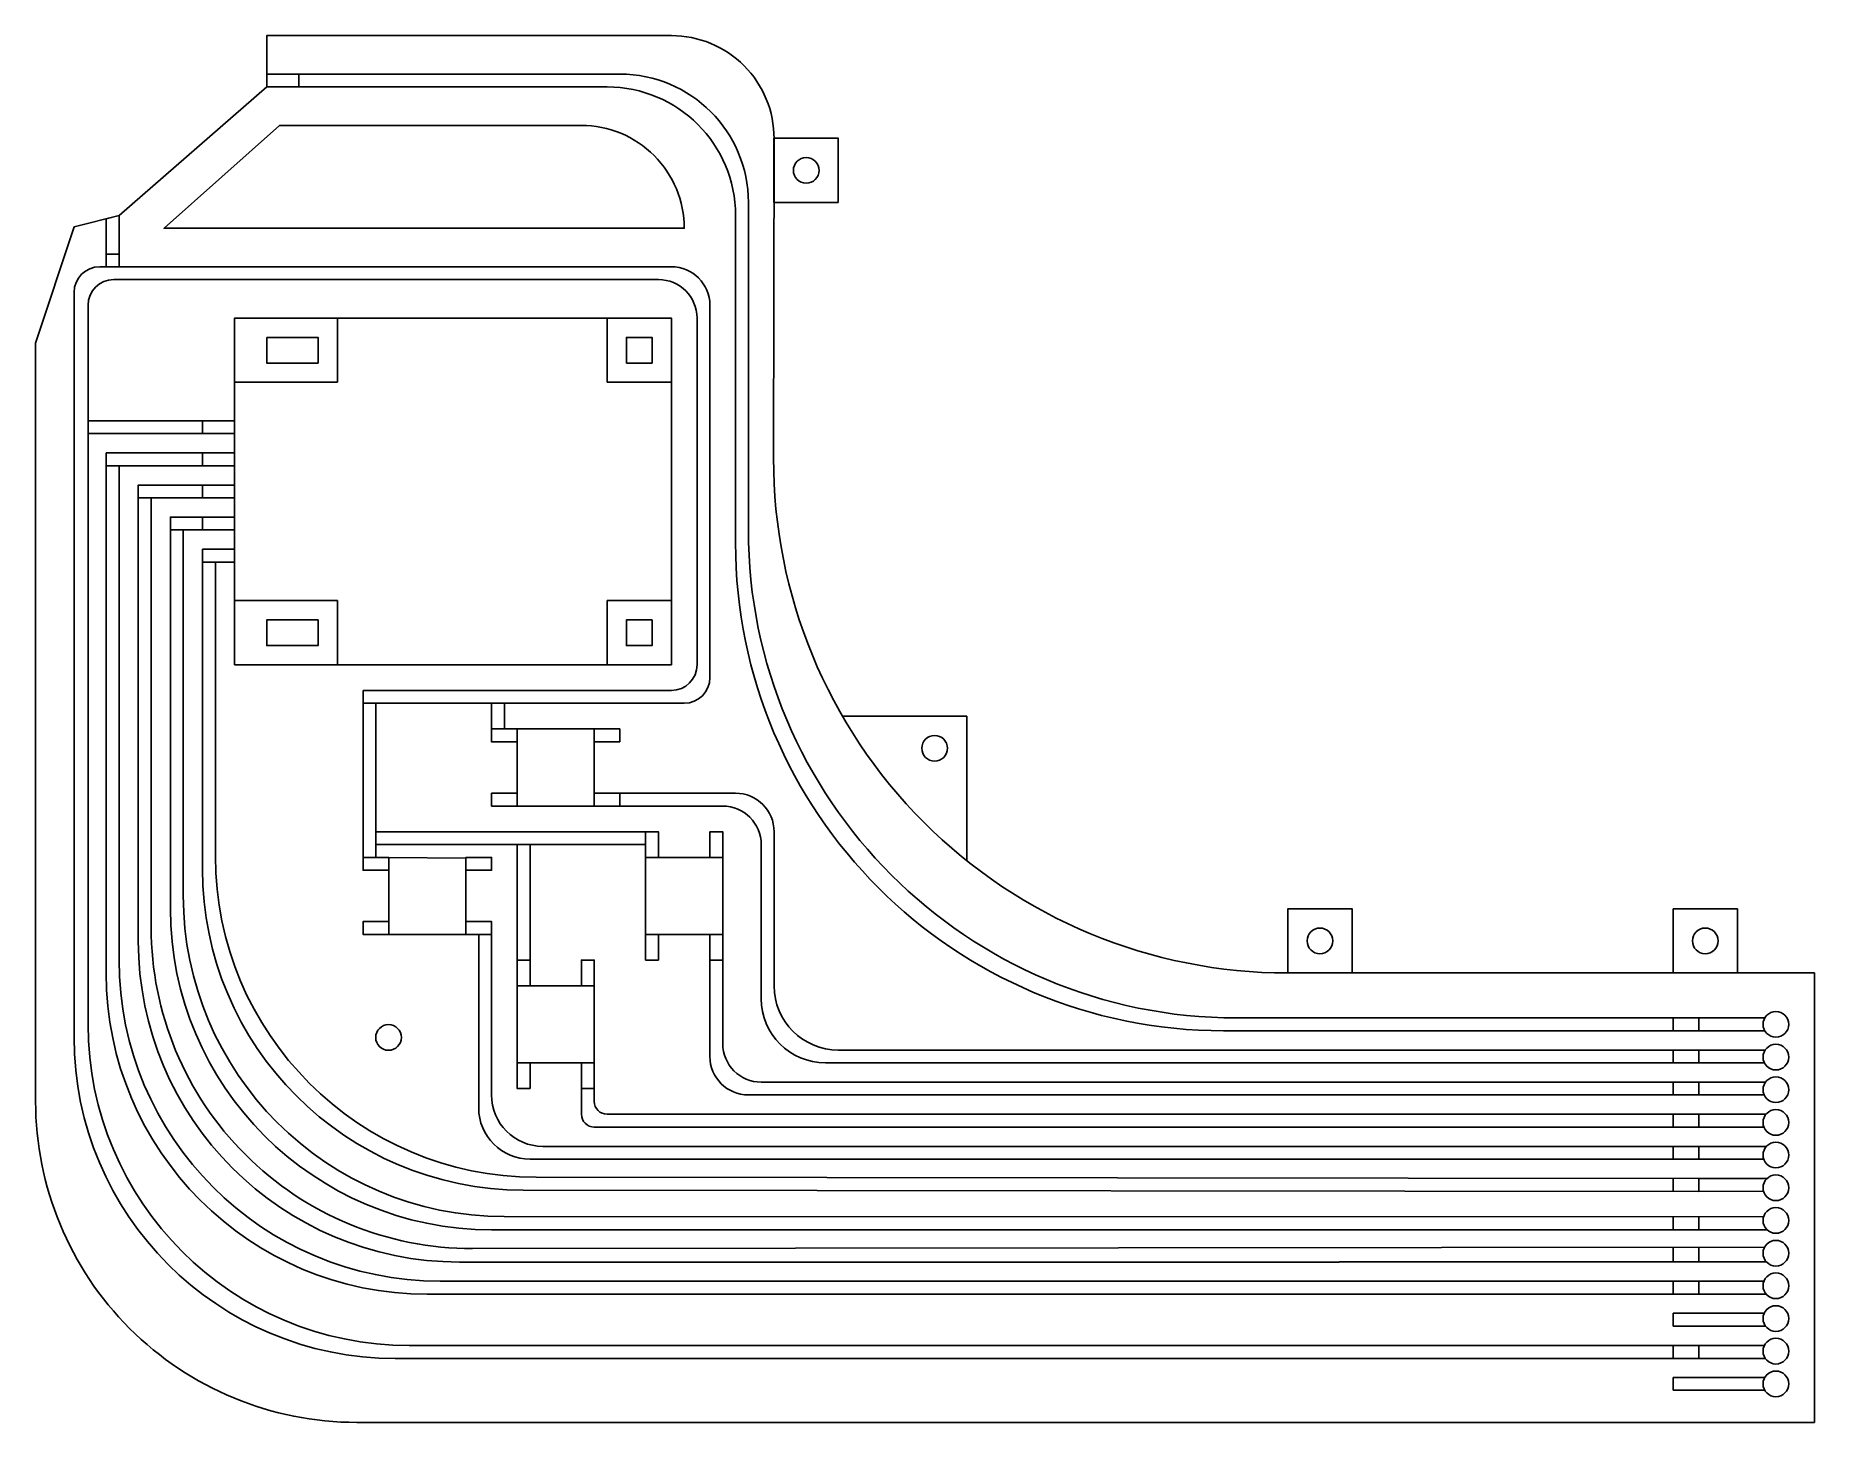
# Model space of a CAD drawing. Header units: millimetres. Extents: x -58 to 81, y -25 to 83.
import ezdxf

# ---------------------------------------------------------------- set-up
doc = ezdxf.new("R2010")
doc.units = ezdxf.units.MM
doc.layers.get('0').update_dxf_attribs({"linetype": 'CONTINUOUS'})

msp = doc.modelspace()

# ---------------------------------------------------------------- linework, layer by layer
for p, q in [((-39.5, 80), (-12, 80)), ((-39.5, 79), (-39.5, 80)), ((-13, 79), (-39.5, 79)), ((-37, 79), (-37, 80)), ((-2, 70), (-2, 44.5)), ((-52, 68.74), (-51, 69)), ((-52, 65.97), (-52, 68.74)), ((-51, 65), (-51, 69)), ((-3, 43.5), (-3, 69)), ((-51, 65), (-51, 65.97)), ((-52.5, 65), (-51, 65)), ((-9, 64), (-51.41, 64)), ((-51, 65), (-8, 65)), ((-34.5, 64), (-36.5, 64)), ((-17.5, 64), (-18.5, 64)), ((-54.5, 4.98), (-54.5, 63)), ((-53.41, 62), (-53.41, 5.99)), ((-34, 56), (-34, 61)), ((-13, 56), (-13, 61)), ((-6, 34), (-6, 61)), ((-5, 62), (-5, 33)), ((-42, 56), (-34, 56)), ((-13, 56), (-8, 56)), ((-44.5, 52), (-44.5, 53)), ((-42, 53), (-42, 52)), ((-44.5, 49.5), (-44.5, 50.5)), ((-42, 50.5), (-42, 49.5)), ((-52, 49.5), (-51, 49.5)), ((-52, 9.98), (-52, 49.5)), ((-51, 49.5), (-51, 11)), ((-44.5, 47), (-44.5, 48)), ((-42, 48), (-42, 47)), ((-49.5, 47), (-48.5, 47)), ((-49.5, 12.49), (-49.5, 47)), ((-48.5, 47), (-48.5, 13.54)), ((-47, 44.5), (-46, 44.5)), ((-47, 15), (-47, 44.5)), ((-46, 44.5), (-46, 16.03)), ((-44.5, 44.5), (-44.5, 45.5)), ((-42, 45.5), (-42, 44.5)), ((-42, 42), (-42, 43)), ((-42, 39), (-34, 39)), ((-34, 39), (-34, 34)), ((-13, 34), (-13, 39)), ((-13, 39), (-8, 39)), ((-8, 32), (-32, 32)), ((-32, 32), (-32, 31)), ((-32, 31), (-32, 19)), ((-32, 31), (-7, 31)), ((-31, 19), (-31, 31)), ((-22, 31), (-22, 29)), ((-21, 29), (-21, 31)), ((15, 30), (5.32, 30)), ((15, 30), (15, 18.74)), ((-22, 29), (-21, 29)), ((-16, 29), (-20, 29)), ((-20, 29), (-20, 23)), ((-16, 29), (-12, 29)), ((-12, 28), (-14, 28)), ((-12, 29), (-12, 28)), ((-20, 24), (-20, 25)), ((-22, 24), (-22, 23)), ((-20, 24), (-22, 24)), ((-12, 24), (-14, 24)), ((-12, 24), (-13, 24)), ((-3, 24), (-12, 24)), ((-22, 23), (-20, 23)), ((-14, 23), (-12, 23)), ((-13, 23), (-12, 23)), ((-12, 23), (-4, 23)), ((-31, 22), (-31, 20)), ((0, 21), (0, 9)), ((-20, 20), (-19, 20)), ((-20, 8), (-20, 20)), ((-19, 20), (-19, 9)), ((-1, 8), (-1, 20)), ((-23, 13), (-22, 13)), ((-23, -0.5), (-23, 13)), ((-22, 0.5), (-22, 13)), ((-4, 12), (-4, 11)), ((-19, 11), (-20, 11)), ((-5, 11), (-4, 11)), ((-5, 3.5), (-5, 11)), ((-4, 4.5), (-4, 11)), ((81, -25), (81, 9)), ((-20, 3), (-20, 8)), ((36, 6.5), (77.13, 6.5)), ((70, 5.5), (70, 6.5)), ((72, 5.5), (72, 6.5)), ((77.13, 5.5), (35, 5.5)), ((-15, 3), (-20, 3)), ((-16, 3), (-15, 3)), ((77.11, 3), (4, 3)), ((5, 4), (77.16, 4)), ((70, 3), (70, 4)), ((72, 3), (72, 4)), ((-14, 2), (-14, 1)), ((-1, 1.5), (77.19, 1.5)), ((70, 0.5), (70, 1.5)), ((72, 0.5), (72, 1.5)), ((-15, -1), (-15, 1)), ((-14, 1), (-15, 1)), ((-14, 1), (-14, 0)), ((77.09, 0.5), (-2, 0.5)), ((-13, -1), (77.23, -1)), ((70, -2), (70, -1)), ((72, -2), (72, -1)), ((77.07, -2), (-14, -2)), ((-18, -3.5), (77.27, -3.5)), ((70, -4.5), (70, -3.5)), ((72, -4.5), (72, -3.5)), ((77.05, -4.5), (-19, -4.5)), ((70, -7.01), (70, -6.01)), ((72.01, -6.01), (77.31, -6)), ((72.01, -7.01), (77.04, -7)), ((77.04, -9), (-21.01, -8.97)), ((70, -10), (70, -9)), ((72.01, -9), (72.01, -10)), ((39, -10), (-22, -10)), ((39, -10), (40.01, -10)), ((40.01, -10), (77.31, -10)), ((-23.47, -11.46), (77.12, -11.34)), ((70, -12.5), (70, -11.35)), ((71.99, -11.35), (71.99, -12.5)), ((43, -12.51), (-24.5, -12.51)), ((44, -12.51), (43, -12.51)), ((44, -12.5), (44, -12.51)), ((77.27, -12.5), (44, -12.5)), ((-27, -15.02), (44, -15.02)), ((44, -14), (-26, -14)), ((46, -14), (44, -14)), ((44, -15.02), (46, -15)), ((77.07, -14), (46, -14)), ((72, -15), (46, -15)), ((70, -14), (70, -15)), ((72, -15), (72, -14)), ((72, -15), (77.23, -15)), ((70, -16.5), (77.09, -16.5)), ((70, -16.5), (70, -17.5)), ((77.19, -17.5), (70, -17.5)), ((-28.41, -19.01), (77.1, -19.01)), ((70, -19.01), (70, -20.02)), ((72, -19.01), (72, -20.02)), ((77.17, -20.02), (-29.5, -20.02)), ((70, -21.5), (70, -22.5)), ((70, -21.5), (77.13, -21.5)), ((77.13, -22.5), (70, -22.5))]:
    msp.add_line(p, q)
for points in [[(-39.5, 79), (-51, 69), (-54.5, 68.1), (-57.5, 59.04), (-57.5, 0, 0.414214), (-32.5, -25), (81, -25), (81, 10), (39.96, 10, -0.414766), (-0.04, 50.08), (0, 74.98, 0.414766), (-8, 83), (-39.5, 83)], [(-38.5, 76), (-15, 76, -0.414214), (-7, 68), (-47.5, 68)], [(-42, 42), (-44.5, 42), (-43.5, 42), (-43.5, 19.09, 0.413898), (-18.53, -5.91), (72.01, -6.01), (72.01, -7.01), (-19.53, -6.91, -0.413901), (-44.5, 18.09), (-44.5, 42), (-44.5, 43), (-42, 43)]]:
    msp.add_lwpolyline(points, format="xyb", close=True)
for points in [[(5, 70), (5, 75), (-0.01, 75), (-0.01, 70)], [(-51, 69), (-51, 65.97), (-52, 65.97), (-52, 68.73), (-52, 65), (-52, 65.97), (-51, 65.97)], [(-8, 34), (-42, 34), (-42, 61), (-8, 61)], [(-39.5, 59.5), (-35.5, 59.5), (-35.5, 57.5), (-39.5, 57.5)], [(-11.5, 57.5), (-11.5, 59.5), (-9.5, 59.5), (-9.5, 57.5)], [(-42, 52), (-53.41, 52), (-53.41, 53), (-42, 53)], [(-42, 49.5), (-52, 49.5), (-52, 50.5), (-42, 50.5)], [(-42, 47), (-49.5, 47), (-49.5, 48), (-42, 48)], [(-42, 44.5), (-47, 44.5), (-47, 45.5), (-42, 45.5)], [(-35.5, 37.5), (-35.5, 35.5), (-39.5, 35.5), (-39.5, 37.5)], [(-9.5, 37.5), (-9.5, 35.5), (-11.5, 35.5), (-11.5, 37.5)], [(-20, 23), (-14, 23), (-14, 24), (-14, 23), (-14, 29), (-20, 29), (-22, 29), (-22, 28), (-20, 28), (-20, 29), (-20, 24)], [(-12, 24), (-12, 23)], [(-31, 20), (-10, 20), (-10, 19), (-9, 19), (-9, 20), (-9, 21), (-10, 21), (-31, 21)], [(-10, 13), (-4, 13), (-5, 13), (-5, 11), (-4, 11), (-4, 13), (-4, 19), (-5, 19), (-5, 21), (-4, 21), (-4, 19), (-10, 19)], [(-10, 20), (-10, 21)], [(-20, 20), (-19, 20)], [(-30, 19), (-32, 19), (-31, 19), (-32, 19), (-32, 18), (-30, 18)], [(-30, 19), (-24, 18.95), (-24, 14), (-24, 13), (-30, 13)], [(-24, 18), (-22, 18), (-22, 19), (-24, 19)], [(-30, 14), (-32, 14), (-32, 13), (-30, 13)], [(-24, 14), (-24, 13), (-22, 13), (-22, 14)], [(45, 10), (40, 10), (40, 15), (45, 15)], [(70, 15), (75, 15), (75, 10), (70, 10)], [(-10, 13), (-10, 11), (-9, 11), (-9, 13)], [(-14, 9), (-15, 9), (-15, 11), (-14, 11)], [(-14, 3), (-14, 9), (-20, 9), (-20, 3)], [(-19, 1), (-20, 1), (-20, 3), (-19, 3)], [(-15, 3), (-14, 3), (-14, 1), (-15, 1)]]:
    msp.add_lwpolyline(points, close=True)
for centre in [(2.5, 72.5), (12.5, 27.5), (42.5, 12.5), (72.5, 12.5), (78, 6), (-30.02, 4.98), (78, 3.45), (78, 0.91), (78, -1.64), (78, -4.18), (78, -6.73), (78, -9.27), (78, -11.82), (78, -14.36), (78, -16.91), (78, -19.45), (78, -22)]:
    msp.add_circle(centre, 1)
for centre, radius, start, end in [((-13, 69), 10, 0, 90), ((-12, 70), 10, 0, 90), ((-52.5, 63), 2, 90, 180), ((-51.41, 62), 2, 90, 180), ((-9, 61), 3, 0, 90), ((-8, 62), 3, 0, 90), ((36, 44.5), 38, 180, 270), ((35, 43.5), 38, 180, 270), ((-8, 34), 2, 270, 360), ((-7, 33), 2, 270, 360), ((-3, 21), 3, 0, 90), ((-4, 20), 3, 0, 90), ((-21, 16.03), 25, 180, 269.9845), ((-22, 15), 25, 180, 270), ((-24.5, 12.49), 25, 180, 270), ((-23.5, 13.54), 25, 180, 270.0674), ((-27, 9.98), 25, 180, 270), ((-26, 11), 25, 180, 270), ((5, 9), 5, 180, 270), ((4, 8), 5, 180, 270), ((-28.41, 5.99), 25, 180, 270), ((-29.5, 4.98), 25, 180, 270), ((-1, 4.5), 3, 180, 270), ((-2, 3.5), 3, 180, 270), ((-18, 0.5), 4, 180, 270), ((-19, -0.5), 4, 180, 270), ((-14, -1), 1, 180, 270), ((-13, 0), 1, 180, 270)]:
    msp.add_arc(centre, radius, start, end)

doc.saveas('drawing.dxf')
